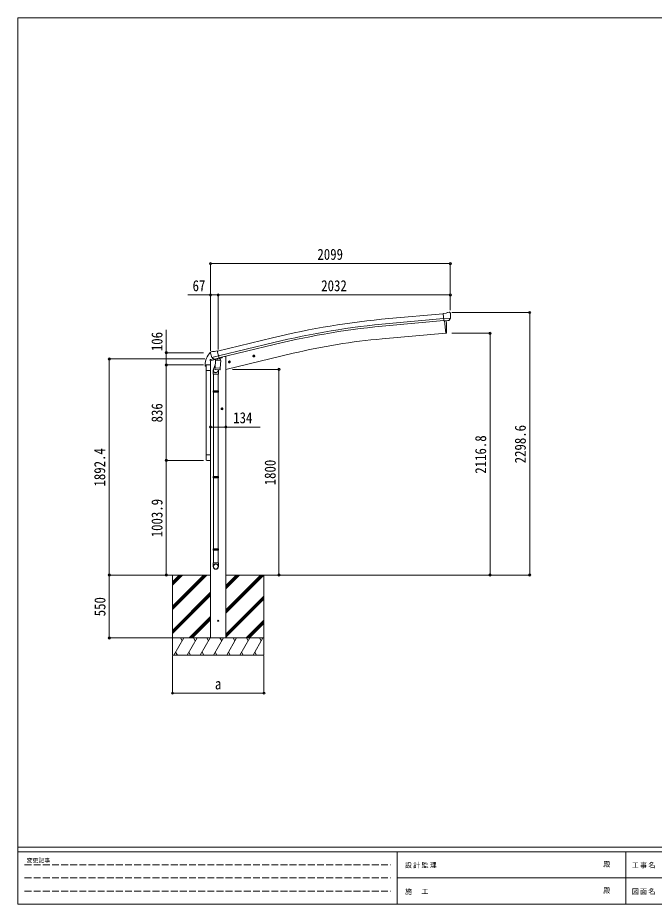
# Model space of a CAD drawing. Units: millimetres at full size. Extents: x -5590 to 5652, y -3902 to 3858.
# Drawn here: x -5590 to -19, y -3902 to 3858 of the extents above; entities that cross this region are included whole.
import ezdxf
from ezdxf.enums import TextEntityAlignment as Align

# ---------------------------------------------------------------- set-up
doc = ezdxf.new("R2010")
doc.units = ezdxf.units.MM
doc.header["$LTSCALE"] = 20
doc.header["$PDMODE"] = 32
doc.header["$PDSIZE"] = 20
doc.linetypes.add('DASHED3', pattern=[4, 3, -1])
for name, color, linetype, lineweight in [('0-0_0', 7, 'Continuous', 9), ('0-1_本体', 4, 'Continuous', 9), ('0-2_部品', 7, 'Continuous', 9), ('0-A_寸法', 6, 'Continuous', 9), ('1-2_GLASS_SEAL', 4, 'Continuous', 9), ('F-0_240', 7, 'Continuous', 9)]:
    doc.layers.add(name, color=color, linetype=linetype, lineweight=lineweight)
doc.styles.add('ＭＳ ゴシック', font='')
doc.styles.get('ＭＳ ゴシック').set_extended_font_data('MS Gothic')

msp = doc.modelspace()

# ---------------------------------------------------------------- linework, layer by layer
at = {"layer": '0-0_0'}
for p, q in [((-3902.82, -1020.5), (-4253.1, -1020.5)), ((-4235.82, -1020.5), (-4235.82, -1720.5)), ((-4235.82, -1292), (-3964.32, -1020.5)), ((-4235.82, -1306.14), (-3950.18, -1020.5)), ((-4235.82, -1320.28), (-3936.04, -1020.5)), ((-4235.82, -1079.87), (-4176.45, -1020.5)), ((-4235.82, -1094.01), (-4162.31, -1020.5)), ((-4235.82, -1108.15), (-4148.17, -1020.5)), ((-3768.82, -1020.5), (-1759.47, -1020.5)), ((-3768.82, -1352.76), (-3436.56, -1020.5)), ((-3768.82, -1324.48), (-3464.84, -1020.5)), ((-3768.82, -1338.62), (-3450.7, -1020.5)), ((-3768.82, -1140.63), (-3648.69, -1020.5)), ((-3768.82, -1126.49), (-3662.83, -1020.5)), ((-3768.82, -1112.35), (-3676.98, -1020.5)), ((-3435.82, -1020.5), (-3435.82, -1720.5)), ((-4235.82, -1504.13), (-3902.82, -1171.13)), ((-4235.82, -1518.27), (-3902.82, -1185.28)), ((-4235.82, -1532.42), (-3902.82, -1199.42)), ((-3768.82, -1536.61), (-3435.82, -1203.61)), ((-3768.82, -1550.75), (-3435.82, -1217.75)), ((-3768.82, -1564.89), (-3435.82, -1231.89)), ((-4090.06, -1570.5), (-3902.82, -1383.26)), ((-4075.92, -1570.5), (-3902.82, -1397.41)), ((-4061.77, -1570.5), (-3902.82, -1411.55)), ((-3590.58, -1570.5), (-3435.82, -1415.74)), ((-3576.44, -1570.5), (-3435.82, -1429.88)), ((-3562.3, -1570.5), (-3435.82, -1444.03)), ((-3435.82, -1570.5), (-4235.82, -1570.5)), ((-4223.12, -1720.5), (-4136.52, -1570.5)), ((-4151.52, -1596.48), (-4166.52, -1570.5)), ((-4107.65, -1720.5), (-4021.05, -1570.5)), ((-4036.05, -1596.48), (-4051.05, -1570.5)), ((-3992.18, -1720.5), (-3905.58, -1570.5)), ((-3920.58, -1596.48), (-3935.58, -1570.5)), ((-3876.71, -1720.5), (-3790.11, -1570.5)), ((-3805.11, -1596.48), (-3820.11, -1570.5)), ((-3761.24, -1720.5), (-3674.64, -1570.5)), ((-3689.64, -1596.48), (-3704.64, -1570.5)), ((-3645.77, -1720.5), (-3559.17, -1570.5)), ((-3589.17, -1570.5), (-3574.17, -1596.48)), ((-3530.3, -1720.5), (-3443.7, -1570.5)), ((-3473.7, -1570.5), (-3458.7, -1596.48)), ((-4208.12, -1694.52), (-4193.12, -1720.5)), ((-4092.65, -1694.52), (-4077.65, -1720.5)), ((-3977.18, -1694.52), (-3962.18, -1720.5)), ((-3861.71, -1694.52), (-3846.71, -1720.5)), ((-3746.24, -1694.52), (-3731.24, -1720.5)), ((-3630.77, -1694.52), (-3615.77, -1720.5)), ((-3515.3, -1694.52), (-3500.3, -1720.5)), ((-4235.82, -1720.5), (-3435.82, -1720.5))]:
    msp.add_line(p, q, dxfattribs=at)
at = {"layer": '0-1_本体'}
for p, q in [((-1865.99, 1267.86), (-2342.92, 1224.81)), ((-1862.28, 1225.02), (-2339.06, 1182.02)), ((-1860.75, 1208.04), (-2337.53, 1165.05)), ((-1853.45, 1205.43), (-1843.9, 1096.29)), ((-1843.9, 1096.29), (-2401.77, 1047.48)), ((-3842.78, 939.1), (-3359.85, 1056.4)), ((-3832.76, 897.34), (-3349.72, 1014.66)), ((-3828.78, 880.76), (-3345.69, 998.1)), ((-3902.82, 856.39), (-3902.82, -1570.5)), ((-3768.82, 892.5), (-3780.45, 892.5)), ((-3768.82, 779.38), (-3180.04, 920.74)), ((-3768.82, 892.5), (-3768.82, -1570.5))]:
    msp.add_line(p, q, dxfattribs=at)
msp.add_lwpolyline([(-1853.45, 1205.43), (-1843.9, 1096.29), (-1841.36, 1096.6)], dxfattribs=at)
for centre, radius, start, end in [((-1718.32, -5701.64), 6954.55, 95.15276, 103.65276), ((-1718.32, -5701.64), 6911.6, 95.15276, 103.65276), ((-1718.32, -5701.64), 6894.55, 95.15276, 103.65276), ((-2536.82, 1151.11), 700, 355.76043, 4.54658), ((-1841.72, 1099.58), 3, 277, 355.76043), ((-1938.1, -4252.32), 5320.05, 95, 103.5)]:
    msp.add_arc(centre, radius, start, end, dxfattribs=at)
at = {"layer": '0-2_部品'}
for p, q in [((-1839.56, 1271.8), (-1866.13, 1269.47)), ((-1860.47, 1204.81), (-1866.13, 1269.47)), ((-1839.56, 1271.8), (-1827.84, 1278.56)), ((-1812.94, 1280.15), (-1826.6, 1278.96)), ((-1803.8, 1274.4), (-1809.29, 1279)), ((-1802.74, 1272.36), (-1802.62, 1271.02)), ((-1803.26, 1229.51), (-1862.18, 1224.36)), ((-1850.51, 1205.68), (-1860.47, 1204.81)), ((-1816.9, 1208.62), (-1824.61, 1207.95)), ((-1814.52, 1210.02), (-1803.58, 1228.96)), ((-3900.03, 932.69), (-3903.89, 926.39)), ((-3896.94, 934.94), (-3883.75, 938.1)), ((-3869.2, 935.43), (-3882.46, 938.13)), ((-3869.2, 935.43), (-3843.26, 941.65)), ((-3905.38, 855.78), (-3862.67, 866.03)), ((-3905.38, 862.67), (-3905.38, 855.78)), ((-3904.25, 924.11), (-3903.98, 922.96)), ((-3876.87, 871.88), (-3903.08, 865.59)), ((-3890.2, 883.81), (-3832.69, 897.61)), ((-3873.35, 868.9), (-3889.72, 883.39)), ((-3870.64, 868.33), (-3863.12, 870.13)), ((-3869.8, 868.44), (-3868.27, 868.8)), ((-3868.27, 868.8), (-3831.57, 877.61)), ((-3866.43, 868.57), (-3866.48, 867.83)), ((-3865.73, 866.79), (-3839.91, 860.36)), ((-3858.81, 861.45), (-3863.48, 794.61)), ((-3813.12, 858.25), (-3858.81, 861.45)), ((-3857.04, 864.63), (-3857.27, 861.34)), ((-3837.52, 875.79), (-3838.54, 861.18)), ((-3831.57, 877.61), (-3830.04, 877.98)), ((-3828.48, 880.09), (-3827.54, 880.02)), ((-3827.54, 880.02), (-3814.23, 864.7)), ((-3823.55, 875.43), (-3804.66, 879.96)), ((-3817.8, 791.41), (-3813.12, 858.25)), ((-3814.23, 864.7), (-3814.67, 858.36)), ((-3800.82, 888.14), (-3800.82, 884.82)), ((-3735.66, 836.19), (-3740.32, 855.64)), ((-3533.79, 894.94), (-3514.34, 899.61)), ((-3529.23, 902.72), (-3531.37, 895.52)), ((-3521.94, 904.47), (-3529.23, 902.72)), ((-3521.73, 887.55), (-3526.4, 907)), ((-3516.77, 899.03), (-3521.94, 904.47)), ((-3518.9, 891.83), (-3516.77, 899.03)), ((-3861.75, 819.38), (-3876.45, 780.82)), ((-3864.34, 782.14), (-3863.47, 794.61)), ((-3863.95, 780.79), (-3863.95, 780.79)), ((-3817.8, 791.41), (-3863.48, 794.61)), ((-3862.5, 780.01), (-3820.8, 777.09)), ((-3832.42, 777.9), (-3836.96, 766.58)), ((-3817.81, 791.42), (-3818.7, 778.72)), ((-3747.71, 843.58), (-3728.27, 848.25)), ((-3743.16, 851.36), (-3745.29, 844.17)), ((-3735.86, 853.11), (-3743.16, 851.36)), ((-3730.69, 847.67), (-3735.86, 853.11)), ((-3732.82, 840.47), (-3730.69, 847.67)), ((-3879.82, 738.74), (-3879.82, 773.09)), ((-3833.82, 738.74), (-3879.82, 738.74)), ((-3877.82, 738.74), (-3877.82, 592.04)), ((-3835.82, 738.74), (-3835.82, 592.04)), ((-3833.82, 773.4), (-3833.82, 738.74)), ((-3879.82, 590.04), (-3878.82, 592.04)), ((-3833.82, 590.04), (-3879.82, 590.04)), ((-3833.82, 582.04), (-3879.82, 582.04)), ((-3834.82, 592.04), (-3878.82, 592.04)), ((-3834.82, 580.04), (-3878.82, 580.04)), ((-3877.82, 580.04), (-3877.82, -157.14)), ((-3835.82, 580.04), (-3835.82, -157.14)), ((-3833.82, 590.04), (-3834.82, 592.04)), ((-3833.82, 582.04), (-3834.82, 580.04)), ((-3833.82, 590.04), (-3833.82, 582.04)), ((-3792.32, 436), (-3812.32, 436)), ((-3802.32, 443.51), (-3808.82, 439.75)), ((-3808.82, 439.75), (-3808.82, 432.25)), ((-3808.82, 432.25), (-3802.32, 428.5)), ((-3802.32, 426), (-3802.32, 446)), ((-3795.82, 439.75), (-3802.32, 443.51)), ((-3879.82, -159.14), (-3878.82, -157.14)), ((-3833.82, -159.14), (-3879.82, -159.14)), ((-3833.82, -167.14), (-3879.82, -167.14)), ((-3834.82, -157.14), (-3878.82, -157.14)), ((-3834.82, -169.14), (-3878.82, -169.14)), ((-3877.82, -169.14), (-3877.82, -912.33)), ((-3835.82, -169.14), (-3835.82, -912.33)), ((-3833.82, -159.14), (-3834.82, -157.14)), ((-3833.82, -167.14), (-3834.82, -169.14)), ((-3833.82, -159.14), (-3833.82, -167.14)), ((-3879.82, -792.33), (-3878.82, -790.33)), ((-3833.82, -792.33), (-3879.82, -792.33)), ((-3833.82, -800.33), (-3879.82, -800.33)), ((-3834.82, -790.33), (-3878.82, -790.33)), ((-3834.82, -802.33), (-3878.82, -802.33)), ((-3877.82, -802.33), (-3877.82, -912.33)), ((-3835.82, -802.33), (-3835.82, -912.33)), ((-3833.82, -792.33), (-3834.82, -790.33)), ((-3833.82, -800.33), (-3834.82, -802.33)), ((-3833.82, -792.33), (-3833.82, -800.33)), ((-3879.82, -946.47), (-3879.82, -912.33)), ((-3833.82, -912.33), (-3879.82, -912.33)), ((-3833.82, -946.47), (-3833.82, -912.33))]:
    msp.add_line(p, q, dxfattribs=at)
for points in [[(-1850.51, 1205.68), (-1850.24, 1205.62), (-1824.86, 1207.84), (-1824.61, 1207.95)], [(-1803.19, 1230.14), (-1803.48, 1229.16), (-1803.58, 1228.96)], [(-3837.84, 876.2), (-3828.11, 878.54), (-3843.26, 941.65)], [(-3890.47, 884.38), (-3889.88, 883.54), (-3889.72, 883.39)], [(-3837.84, 876.2), (-3838.07, 876.05), (-3862.84, 870.11), (-3863.12, 870.13)], [(-3531.37, 895.52), (-3526.2, 890.08), (-3518.9, 891.83)], [(-3745.29, 844.17), (-3740.12, 838.72), (-3732.82, 840.47)], [(-3879.82, 590.04), (-3879.82, 582.04), (-3878.82, 580.04)], [(-3802.32, 428.5), (-3795.82, 432.25), (-3795.82, 439.75)], [(-3879.82, -159.14), (-3879.82, -167.14), (-3878.82, -169.14)], [(-3879.82, -792.33), (-3879.82, -800.33), (-3878.82, -802.33)]]:
    msp.add_lwpolyline(points, dxfattribs=at)
for centre, radius in [((-3737.99, 845.92), 8.5), ((-3737.99, 845.92), 7.7), ((-3524.07, 897.28), 8.5), ((-3524.07, 897.28), 7.7), ((-3524.07, 897.28), 6.5), ((-3737.99, 845.92), 6.5), ((-3802.32, 436), 8.5), ((-3802.32, 436), 7.7), ((-3802.32, 436), 6.5)]:
    msp.add_circle(centre, radius, dxfattribs=at)
at = {"layer": '0-2_部品', "color": 4}
msp.add_circle((-3835.82, -1420.5), 4.5, dxfattribs=at)
at = {"layer": '0-2_部品'}
for centre, radius, start, end in [((-1826.34, 1275.97), 3, 95, 120), ((-1812.5, 1275.17), 5, 50.00648, 94.99352), ((-2004.25, 1253.38), 202.4, 353.4085, 5), ((-3895.77, 930.08), 5, 103.5, 148.5), ((-3883.05, 935.19), 3, 78.5, 103.5), ((-3902.38, 862.67), 3, 103.5, 180), ((-3707.17, 970.21), 202.4, 193.5, 205.09125), ((-3869.92, 868.92), 0.5, 248.23754, 283.5), ((-3866.93, 868.61), 0.5, 356, 103.5), ((-3865.49, 867.76), 1, 176, 256), ((-3839.56, 861.33), 1.03, 250.03897, 351.96569), ((-3836.92, 875.71), 0.604, 100.59842, 172.20595), ((-3830.15, 878.47), 0.5, 283.5, 318.76246), ((-3805.82, 884.82), 5, 283.5, 0), ((-3862.4, 781.97), 1.95, 175.04017, 217.47766), ((-3862.36, 782), 2, 217.40962, 266), ((-3820.66, 779.08), 2, 266, 349.46843), ((-3849.82, 773.09), 30, 177.45142, 180)]:
    msp.add_arc(centre, radius, start, end, dxfattribs=at)
for centre, major_axis, ratio, start_param, end_param in [((-1798.41, 1276.4), (-15.35, 3.44), 0.101033, 5.9751426, 5.9753737), ((-1805.73, 1272.1), (2.71, -1.31), 0.997474, 0.5366567, 1.3225652), ((-1817.17, 1211.62), (1.62, -2.54), 0.997631, 5.8041905, 5.8929484), ((-1817.24, 1211.73), (-3.5, 2.17), 0.650902, 2.1145521, 2.1873627), ((-1817.12, 1211.53), (1.62, -2.54), 0.997631, 5.965759, 6.7621801), ((-3901.33, 924.83), (-1.57, -2.57), 0.99628, 4.712389, 5.4996506), ((-3871.36, 871.15), (-0.73, -2.92), 0.997631, 5.8041905, 6.6006116), ((-3871.3, 871.38), (2.63, 3.16), 0.650902, 4.0958226, 4.1686332), ((-3871.33, 871.25), (-0.73, -2.92), 0.997631, 0.3902369, 0.4789948), ((-3856.82, 773.4), (23, 0), 0.996195, 2.3585569, 6.3253237), ((-3856.82, 773.4), (21, 0), 0.996195, 2.7786684, 5.9512394), ((-3856.82, -944.73), (-23, 0), 0.996195, 3.1415927, 6.2831853), ((-3856.82, -946.47), (-23, 0), 0.996195, 3.1415927, 6.2831853), ((-3856.82, -946.47), (0, -23.43), 0.981806, 4.712389, 7.8539816)]:
    msp.add_ellipse(centre, major_axis=major_axis, ratio=ratio, start_param=start_param, end_param=end_param, dxfattribs=at)
msp.add_ellipse((-3856.82, -946.47), major_axis=(21, 0), ratio=0.996195, dxfattribs=at)
at = {"layer": '0-A_寸法'}
for p, q in [((-3902.82, 1705.96), (-3902.82, 1431.34)), ((-1803.82, 1705.96), (-3902.82, 1705.96)), ((-1803.82, 1705.96), (-1803.82, 1431.34)), ((-3902.82, 1431.34), (-4102.82, 1431.34)), ((-3902.82, 1431.34), (-3902.82, 943.77)), ((-3902.82, 1431.34), (-3835.82, 1431.34)), ((-3835.82, 1431.34), (-3835.82, 954.91)), ((-3835.82, 1431.34), (-1803.82, 1431.34)), ((-1803.82, 1431.34), (-1803.82, 1297.65)), ((-1108.23, 1278.06), (-1789.65, 1278.06)), ((-1108.23, -1020.5), (-1108.23, 1278.06)), ((-4290.25, 925.39), (-4290.25, 1125.39)), ((-1455.34, 1096.29), (-1789.65, 1096.29)), ((-1455.34, -1020.5), (-1455.34, 1096.29)), ((-4789.66, 871.9), (-3953.54, 871.9)), ((-4789.66, 871.9), (-4789.66, -1020.5)), ((-4290.25, 925.39), (-3964.99, 925.39)), ((-4290.25, 925.39), (-4290.25, 819.39)), ((-4290.25, 819.39), (-3964.99, 819.39)), ((-4290.25, 819.39), (-4290.25, -16.61)), ((-3303.82, 779.48), (-3709.27, 779.48)), ((-3303.82, -1020.5), (-3303.82, 779.48)), ((-3902.82, 275.55), (-3768.82, 275.55)), ((-3768.82, 275.55), (-3468.82, 275.55)), ((-4290.25, -16.61), (-3964.99, -16.61)), ((-4290.25, -1020.5), (-4290.25, -16.61)), ((-4789.66, -1020.5), (-4235.82, -1020.5)), ((-4789.66, -1570.5), (-4789.66, -1020.5)), ((-4290.25, -1020.5), (-3964.99, -1020.5)), ((-3303.82, -1020.5), (-3741.47, -1020.5)), ((-1455.34, -1020.5), (-1789.65, -1020.5)), ((-1108.23, -1020.5), (-1759.47, -1020.5)), ((-4789.66, -1570.5), (-4235.82, -1570.5)), ((-4235.82, -2053.82), (-4235.82, -1726.36)), ((-3435.82, -2053.82), (-3435.82, -1726.36)), ((-3435.82, -2053.82), (-4235.82, -2053.82))]:
    msp.add_line(p, q, dxfattribs=at)
for p in [(-3902.82, 1705.96), (-1803.82, 1705.96), (-3902.82, 1431.34), (-3835.82, 1431.34), (-1803.82, 1431.34), (-1108.23, 1278.06), (-1455.34, 1096.29), (-4290.25, 925.39), (-4789.66, 871.9), (-4290.25, 819.39), (-3303.82, 779.48), (-3902.82, 275.55), (-3768.82, 275.55), (-4290.25, -16.61), (-4789.66, -1020.5), (-4290.25, -1020.5), (-3303.82, -1020.5), (-1455.34, -1020.5), (-1108.23, -1020.5), (-4789.66, -1570.5), (-4235.82, -2053.82), (-3435.82, -2053.82)]:
    msp.add_point(p, dxfattribs=at)
at = {"layer": '1-2_GLASS_SEAL'}
for p, q in [((-3949.33, 819.48), (-3949.33, 807.72)), ((-3948.83, 807.22), (-3942.56, 807.22)), ((-3942.06, 814.49), (-3942.06, 807.72)), ((-3941.83, 770.99), (-3941.83, 814.69)), ((-3936.33, 820.19), (-3907.33, 820.19)), ((-3936.06, 820.49), (-3902.82, 820.49)), ((-3901.83, 814.69), (-3901.83, 770.99)), ((-3901.83, 770.99), (-3941.83, 770.99)), ((-3940.83, 770.99), (-3940.83, 31.99)), ((-3902.82, 770.99), (-3902.82, 31.99)), ((-3941.83, 31.99), (-3941.83, -11.71)), ((-3901.83, 31.99), (-3941.83, 31.99)), ((-3940.83, -14.87), (-3940.83, 31.99)), ((-3902.82, 31.99), (-3902.82, -66.01)), ((-3901.83, -11.71), (-3901.83, 31.99)), ((-3936.33, -17.21), (-3907.33, -17.21))]:
    msp.add_line(p, q, dxfattribs=at)
for centre, radius, start, end in [((-3797.07, 819.48), 152.26, 135.14293, 180), ((-3900.58, 921.5), 6.95, 109.83581, 129.45641), ((-3948.83, 807.72), 0.5, 180, 270), ((-3942.56, 807.72), 0.5, 270, 0), ((-3936.06, 814.49), 6, 90, 180), ((-3936.33, 814.69), 5.5, 90, 180), ((-3907.33, 814.69), 5.5, 0, 90), ((-3936.33, -11.71), 5.5, 180, 270), ((-3907.33, -11.71), 5.5, 270, 0)]:
    msp.add_arc(centre, radius, start, end, dxfattribs=at)
at = {"layer": 'F-0_240', "color": 5}
for p, q in [((-5590.3, 3858.23), (-5590.3, -3901.77)), ((-5590.3, 3858.23), (5369.7, 3858.23)), ((-5590.3, -3401.77), (5369.7, -3401.77)), ((-5590.3, -3441.77), (3591.86, -3441.77)), ((-2268.14, -3441.77), (-2268.14, -3901.77)), ((-268.14, -3441.77), (-268.14, -3901.77)), ((-2268.14, -3671.77), (1831.86, -3671.77)), ((-5590.3, -3901.77), (5369.7, -3901.77))]:
    msp.add_line(p, q, dxfattribs=at)
at = {"layer": 'F-0_240', "color": 4, "linetype": 'DASHED3'}
for p, q in [((-5530.3, -3556.77), (-2328.14, -3556.77)), ((-5530.3, -3671.77), (-2328.14, -3671.77)), ((-5530.3, -3786.77), (-2328.14, -3786.77))]:
    msp.add_line(p, q, dxfattribs=at)

# ---------------------------------------------------------------- texts
at = {"layer": '0-A_寸法', "color": 7, "style": 'ＭＳ ゴシック', "width": 0.85}
for s, p in [('2099', (-2967.32, 1709.96)), ('67', (-4059.82, 1435.34)), ('2032', (-2933.82, 1435.34)), ('134', (-3704.32, 279.55)), ('a', (-3864.32, -2049.82))]:
    msp.add_text(s, height=96.77, dxfattribs=at).set_placement(p, align=Align.BOTTOM_LEFT)
for s, p in [('106', (-4294.25, 939.89)), ('836', (-4294.25, 315.89)), ('2298.6', (-1114.23, -42.22)), ('2116.8', (-1461.34, -133.1)), ('1892.4', (-4795.66, -245.3)), ('1800', (-3303.82, -234.51)), ('1003.9', (-4294.25, -689.55)), ('550', (-4793.66, -1381))]:
    msp.add_text(s, height=96.77, rotation=90, dxfattribs=at).set_placement(p, align=Align.BOTTOM_LEFT)
at = {"layer": 'F-0_240', "style": 'ＭＳ ゴシック'}
for s, height, p in [('変更記事', 36.66, (-5512.15, -3546.77)), ('殿', 43.99, (-465.28, -3586.77)), ('殿', 43.99, (-465.28, -3816.77))]:
    msp.add_text(s, height=height, dxfattribs=at).set_placement(p, align=Align.BOTTOM_LEFT)
at = {"layer": 'F-0_240', "char_height": 43.99, "attachment_point": 7, "style": 'ＭＳ ゴシック'}
for s, insert in [('\\T1.17;設計監理', (-2200.59, -3586.77)), ('\\T1.17;工事名', (-215.4, -3586.77)), ('\\T1.17;施\u3000工', (-2200.59, -3816.77)), ('\\T1.17;図面名', (-215.4, -3816.77))]:
    msp.add_mtext(s, dxfattribs=dict(at, insert=insert))

doc.saveas('drawing.dxf')
